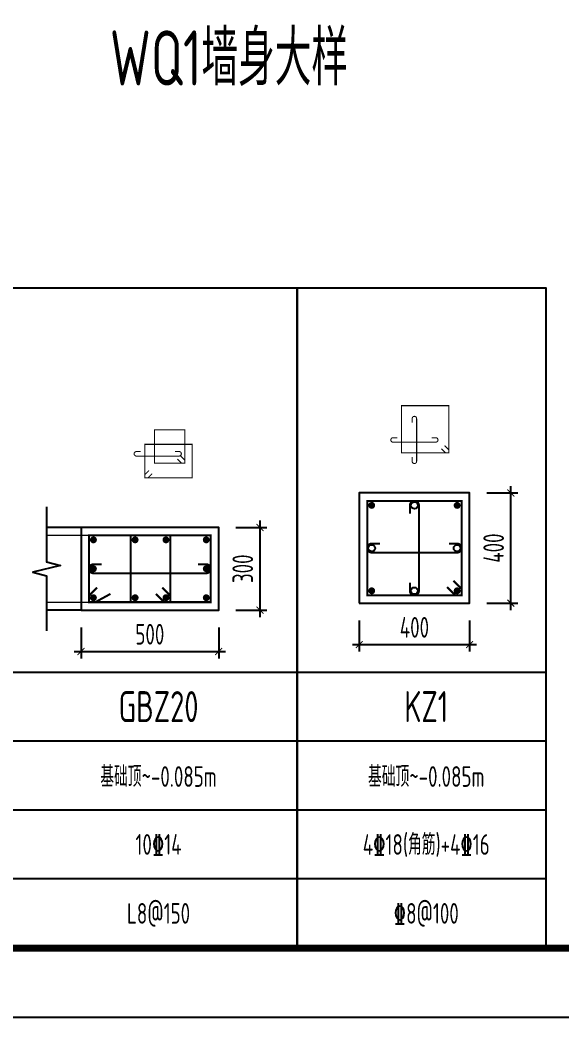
# Model space of a CAD drawing. Extents: x -668857 to 143095, y -247466 to 228182.
# Drawn here: x -273682 to -265814, y 166782 to 181255 of the extents above; entities that cross this region are included whole.
import ezdxf
from ezdxf.enums import TextEntityAlignment as Align

# ---------------------------------------------------------------- set-up
doc = ezdxf.new("R2010")
doc.units = 0
doc.header["$LTSCALE"] = 1000
doc.layers.get('0').update_dxf_attribs({"linetype": 'CONTINUOUS'})
doc.layers.get('DEFPOINTS').update_dxf_attribs({"linetype": 'CONTINUOUS'})
for name, color, linetype in [('-TK', 7, 'CONTINUOUS'), ('COLU_DE_DIM', 3, 'CONTINUOUS'), ('COLU_DE_TH', 7, 'CONTINUOUS'), ('DIM_SYMB', 3, 'CONTINUOUS'), ('LINK', 6, 'CONTINUOUS'), ('LINK-INDEX', 6, 'CONTINUOUS'), ('REIN', 6, 'CONTINUOUS'), ('S-B板配筋号', 7, 'CONTINUOUS'), ('TAB', 7, 'CONTINUOUS'), ('TAB_TEXT', 7, 'CONTINUOUS'), ('THIN', 7, 'CONTINUOUS')]:
    doc.layers.add(name, color=color, linetype=linetype)
doc.styles.add('TSSD_DIMENSION', font='Tssdeng.shx', dxfattribs={"width": 0.7, "bigfont": 'tssdchn.shx'})
doc.styles.add('TSSD_REIN', font='tssdeng.shx', dxfattribs={"width": 0.7, "height": 300, "bigfont": 'tssdchn.shx'})
doc.dimstyles.new('TSSD_25_100', dxfattribs={"dimtxt": 300, "dimasz": 100, "dimexe": 100, "dimexo": 250, "dimgap": 100, "dimtad": 1, "dimdec": 0, "dimlfac": 0.25, "dimzin": 0, "dimdsep": 46, "dimtxsty": 'TSSD_DIMENSION', "dimblk": 'ARCHTICK', "dimcen": 0, "dimdle": 100, "dimclrt": 7, "dimadec": 0, "dimazin": 0, "dimtfac": 1, "dimtdec": 0, "dimtix": 1, "dimtmove": 2, "dimatfit": 3, "dimldrblk": 'ARCHTICK', "dimfxl": 0, "dimtolj": 1, "dimtzin": 0, "dimarcsym": 0})

# ---------------------------------------------------------------- blocks, each defined once
blk = doc.blocks.new('A1')
blk.add_lwpolyline([(0, 59400), (0, 0), (84100, 0), (84100, 59400)], close=True)
at = {"const_width": 100}
blk.add_lwpolyline([(2500, 58400), (2500, 1000), (83100, 1000), (83100, 58400)], close=True, dxfattribs=at)
blk = doc.blocks.new('_ArchTick')
at = {"color": 0, "linetype": 'ByBlock', "const_width": 0.15}
blk.add_lwpolyline([(-0.5, -0.5), (0.5, 0.5)], dxfattribs=at)
blk = doc.blocks.new('*D607')
at = {"layer": 'COLU_DE_DIM', "color": 0, "lineweight": -2}
for p, q in [((-268756.935874645, 172538.7929522943), (-268756.935874645, 172088.7929522943)), ((-267156.935874645, 172538.7929522943), (-267156.935874645, 172088.7929522943)), ((-268856.935874645, 172188.7929522943), (-267056.935874645, 172188.7929522943))]:
    blk.add_line(p, q, dxfattribs=at)
at = {"layer": 'DEFPOINTS', "color": 0}
for p in [(-268756.935874645, 172788.7929522943), (-267156.935874645, 172788.7929522943), (-267156.935874645, 172188.7929522943)]:
    blk.add_point(p, dxfattribs=at)
at = {"layer": 'COLU_DE_DIM', "color": 0, "lineweight": -2, "xscale": 100, "yscale": 100, "zscale": 100, "rotation": 180}
blk.add_blockref('_ArchTick', (-268756.935874645, 172188.7929522943), dxfattribs=at)
at = {"layer": 'COLU_DE_DIM', "color": 0, "lineweight": -2, "xscale": 100, "yscale": 100, "zscale": 100}
blk.add_blockref('_ArchTick', (-267156.935874645, 172188.7929522943), dxfattribs=at)
at = {"layer": 'COLU_DE_DIM', "color": 7, "insert": (-267956.935874645, 172438.7929522943), "char_height": 300, "attachment_point": 5, "style": 'TSSD_DIMENSION'}
blk.add_mtext('\\A1;400', dxfattribs=at)
blk = doc.blocks.new('*D608')
at = {"layer": 'COLU_DE_DIM', "color": 0, "lineweight": -2}
for p, q in [((-266556.935874645, 172688.7929522943), (-266556.935874645, 174488.7929522943)), ((-266906.935874645, 174388.7929522943), (-266456.935874645, 174388.7929522943)), ((-266906.935874645, 172788.7929522943), (-266456.935874645, 172788.7929522943))]:
    blk.add_line(p, q, dxfattribs=at)
at = {"layer": 'DEFPOINTS', "color": 0}
for p in [(-267156.935874645, 174388.7929522943), (-266556.935874645, 174388.7929522943), (-267156.935874645, 172788.7929522943)]:
    blk.add_point(p, dxfattribs=at)
at = {"layer": 'COLU_DE_DIM', "color": 0, "lineweight": -2, "xscale": 100, "yscale": 100, "zscale": 100}
for p, rotation in [((-266556.935874645, 174388.7929522943), 90), ((-266556.935874645, 172788.7929522943), 270)]:
    blk.add_blockref('_ArchTick', p, dxfattribs=dict(at, rotation=rotation))
at = {"layer": 'COLU_DE_DIM', "color": 7, "insert": (-266806.9358746451, 173588.7929522943), "char_height": 300, "attachment_point": 5, "rotation": 90, "style": 'TSSD_DIMENSION'}
blk.add_mtext('\\A1;400', dxfattribs=at)
blk = doc.blocks.new('20210729.23145802')
at = {"layer": 'DIM_SYMB', "color": 7, "style": 'TSSD_DIMENSION', "width": 0.7}
blk.add_text('WQ1墙身大样', height=800, dxfattribs=at).set_placement((-24846.76935792202, -181459.1817559344, -9.999999999999957e-09))
blk = doc.blocks.new('*D896')
at = {"layer": 'COLU_DE_DIM', "color": 0, "lineweight": -2}
for p, q in [((-272795.7280378171, 172438.7929522943), (-272795.7280378171, 171988.7929522943)), ((-270797.7280378171, 172438.7929522943), (-270797.7280378171, 171988.7929522943)), ((-272895.7280378171, 172088.7929522943), (-270697.7280378171, 172088.7929522943))]:
    blk.add_line(p, q, dxfattribs=at)
at = {"layer": 'DEFPOINTS', "color": 0}
for p in [(-272795.7280378171, 172688.7929522943), (-270797.7280378171, 172688.7929522943), (-270797.7280378171, 172088.7929522943)]:
    blk.add_point(p, dxfattribs=at)
at = {"layer": 'COLU_DE_DIM', "color": 0, "lineweight": -2, "xscale": 100, "yscale": 100, "zscale": 100, "rotation": 180}
blk.add_blockref('_ArchTick', (-272795.7280378171, 172088.7929522943), dxfattribs=at)
at = {"layer": 'COLU_DE_DIM', "color": 0, "lineweight": -2, "xscale": 100, "yscale": 100, "zscale": 100}
blk.add_blockref('_ArchTick', (-270797.7280378171, 172088.7929522943), dxfattribs=at)
at = {"layer": 'COLU_DE_DIM', "color": 7, "insert": (-271796.7280378171, 172338.7929522943), "char_height": 300, "attachment_point": 5, "style": 'TSSD_DIMENSION'}
blk.add_mtext('\\A1;500', dxfattribs=at)
blk = doc.blocks.new('*D897')
at = {"layer": 'COLU_DE_DIM', "color": 0, "lineweight": -2}
for p, q in [((-270197.7280378171, 172588.7929522943), (-270197.7280378171, 173988.7401289279)), ((-270547.7280378171, 173888.7401289279), (-270097.7280378171, 173888.7401289279)), ((-270547.7280378171, 172688.7929522943), (-270097.7280378171, 172688.7929522943))]:
    blk.add_line(p, q, dxfattribs=at)
at = {"layer": 'DEFPOINTS', "color": 0}
for p in [(-270797.7280378171, 173888.7401289279), (-270197.7280378171, 173888.7401289279), (-270797.7280378171, 172688.7929522943)]:
    blk.add_point(p, dxfattribs=at)
at = {"layer": 'COLU_DE_DIM', "color": 0, "lineweight": -2, "xscale": 100, "yscale": 100, "zscale": 100}
for p, rotation in [((-270197.7280378171, 173888.7401289279), 90), ((-270197.7280378171, 172688.7929522943), 270)]:
    blk.add_blockref('_ArchTick', p, dxfattribs=dict(at, rotation=rotation))
at = {"layer": 'COLU_DE_DIM', "color": 7, "insert": (-270447.7280378171, 173288.7665406111), "char_height": 300, "attachment_point": 5, "rotation": 90, "style": 'TSSD_DIMENSION'}
blk.add_mtext('\\A1;300', dxfattribs=at)

msp = doc.modelspace()

# ---------------------------------------------------------------- linework, layer by layer
at = {"layer": 'COLU_DE_TH'}
for points in [[(-268756.935874645, 172788.7929522943), (-267156.935874645, 172788.7929522943), (-267156.935874645, 174388.7929522943), (-268756.935874645, 174388.7929522943), (-268756.935874645, 172788.7929522943)], [(-272795.7280378171, 173888.7401289279), (-272795.7280378171, 172688.7929522943), (-270797.7280378171, 172688.7929522943), (-270797.7280378171, 173888.7401289276), (-272795.7280378171, 173888.7401289279)]]:
    msp.add_lwpolyline(points, close=True, dxfattribs=at)
at = {"layer": 'LINK', "const_width": 30}
for points in [[(-267391.9358746451, 173115.7168338484), (-267271.935874645, 172995.7168338486), (-267271.935874645, 172903.7929522943), (-268641.935874645, 172903.7929522943), (-268641.935874645, 174273.7929522943), (-267271.935874645, 174273.7929522943), (-267271.935874645, 172903.7929522943), (-267363.8597561988, 172903.7929522943), (-267483.8597561991, 173023.7929522941)], [(-272368.804156263, 172923.7929522942), (-272588.804156263, 172803.7929522943), (-272680.7280378171, 172803.7929522943), (-272680.7280378171, 173773.7401289279), (-270912.7280378171, 173773.7401289277), (-270912.7280378171, 172803.7929522943), (-272680.7280378171, 172803.7929522943), (-272680.7280378171, 172895.7168338486), (-272560.7280378171, 173015.7168338485)], [(-271617.4738684058, 173015.6114449692), (-271497.4743177382, 172895.6109956385), (-271497.4743177247, 172803.6867698669), (-272075.4743177613, 172803.6933601842), (-272075.4743178316, 173773.740128878), (-271497.4743178656, 173773.7401288142), (-271497.4743177247, 172803.6867698669), (-271589.3985434944, 172803.6874582872), (-271709.398094162, 172923.6879076178)]]:
    msp.add_lwpolyline(points, dxfattribs=at)
for points in [[(-268021.935874645, 173088.7929522943), (-268021.935874645, 172968.7929522943, 1), (-267891.935874645, 172968.7929522943), (-267891.935874645, 174208.7929522943, 1), (-268021.935874645, 174208.7929522943), (-268021.935874645, 174088.7929522943)], [(-268456.935874645, 173653.7929522943), (-268576.935874645, 173653.7929522943, 1), (-268576.935874645, 173523.7929522943), (-267336.935874645, 173523.7929522943, 1), (-267336.935874645, 173653.7929522943), (-267456.935874645, 173653.7929522943)], [(-272495.7280378171, 173353.766540611), (-272615.7280378171, 173353.766540611, 1), (-272615.7280378171, 173223.766540611), (-270977.7280378171, 173223.766540611, 1), (-270977.7280378171, 173353.766540611), (-271097.7280378171, 173353.766540611)]]:
    msp.add_lwpolyline(points, format="xyb", dxfattribs=at)
at = {"layer": 'LINK-INDEX', "const_width": 15.00000095367432}
for points in [[(-267519.4358746455, 175077.3938569988), (-267459.435874645, 175017.3938569992), (-267459.435874645, 174971.4319162216), (-268144.435874645, 174971.4319162216), (-268144.435874645, 175656.4319162216), (-267459.435874645, 175656.4319162216), (-267459.435874645, 174971.4319162216), (-267505.3978154219, 174971.4319162215), (-267565.3978154225, 175031.431916221)], [(-271349.5887969856, 174925.9874834206), (-271289.5890216493, 174865.9872587577), (-271289.5890216428, 174820.0251458706), (-271729.589021661, 174820.0284410294), (-271729.5890216962, 175305.0518253762), (-271289.5890217131, 175305.0518253442), (-271289.5890216428, 174820.0251458706), (-271335.551134525, 174820.0254900809), (-271395.5509098611, 174880.0257147439)], [(-271763.5096074768, 174670.0679490864), (-271823.5096074764, 174610.0679490862), (-271869.471548254, 174610.0679490862), (-271869.471548254, 175095.0415374029), (-271184.471548254, 175095.0415374029), (-271184.471548254, 174610.0679490862), (-271869.471548254, 174610.0679490862), (-271869.471548254, 174656.0298898632), (-271809.4715482543, 174716.0298898636)]]:
    msp.add_lwpolyline(points, dxfattribs=at)
for points in [[(-267989.435874645, 174908.9319162216), (-267989.435874645, 174848.9319162216, 1), (-267924.435874645, 174848.9319162216), (-267924.435874645, 175468.9319162216, 1), (-267989.435874645, 175468.9319162216), (-267989.435874645, 175408.9319162216)], [(-268206.935874645, 175191.4319162216), (-268266.935874645, 175191.4319162216, 1), (-268266.935874645, 175126.4319162216), (-267646.935874645, 175126.4319162216, 1), (-267646.935874645, 175191.4319162216), (-267706.935874645, 175191.4319162216)], [(-271931.971548254, 174990.0481403237), (-271991.971548254, 174990.0481403237, 1), (-271991.971548254, 174925.0481403237), (-271371.971548254, 174925.0481403237, 1), (-271371.971548254, 174990.0481403237), (-271431.971548254, 174990.0481403237)]]:
    msp.add_lwpolyline(points, format="xyb", dxfattribs=at)
at = {"layer": 'LINK-INDEX', "color": 1, "const_width": 20}
for points in [[(-272580.7280378171, 173773.7401289279), (-273295.7280378171, 173773.7401289279)], [(-272580.7280378171, 172803.7929522943), (-273295.7280378171, 172803.7929522943)]]:
    msp.add_lwpolyline(points, dxfattribs=at)
at = {"layer": 'REIN', "const_width": 50}
for points in [[(-268601.935874645, 174208.7929522943, 1), (-268551.935874645, 174208.7929522943, 1), (-268601.935874645, 174208.7929522943)], [(-267361.935874645, 174208.7929522943, 1), (-267311.935874645, 174208.7929522943, 1), (-267361.935874645, 174208.7929522943)], [(-272640.7280378171, 173708.7401289279, 1), (-272590.7280378171, 173708.7401289279, 1), (-272640.7280378171, 173708.7401289279)], [(-272035.4743177613, 173708.6405368177, 1), (-271985.4743177613, 173708.6405368177, 1), (-272035.4743177613, 173708.6405368177)], [(-271587.4743178656, 173708.7401288142, 1), (-271537.4743178656, 173708.7401288142, 1), (-271587.4743178656, 173708.7401288142)], [(-271002.7280378171, 173708.7401289277, 1), (-270952.7280378171, 173708.7401289277, 1), (-271002.7280378171, 173708.7401289277)], [(-272640.7280378476, 173288.8661327212, 1), (-272590.7280378476, 173288.8661327212, 1), (-272640.7280378476, 173288.8661327212)], [(-271002.7280378474, 173288.8661327212, 1), (-270952.7280378474, 173288.8661327212, 1), (-271002.7280378474, 173288.8661327212)], [(-268601.935874645, 172968.7929522943, 1), (-268551.935874645, 172968.7929522943, 1), (-268601.935874645, 172968.7929522943)], [(-267361.935874645, 172968.7929522943, 1), (-267311.935874645, 172968.7929522943, 1), (-267361.935874645, 172968.7929522943)], [(-272640.7280378171, 172868.7929522943, 1), (-272590.7280378171, 172868.7929522943, 1), (-272640.7280378171, 172868.7929522943)], [(-272035.4743177613, 172868.6933601842, 1), (-271985.4743177613, 172868.6933601842, 1), (-272035.4743177613, 172868.6933601842)], [(-271587.4743178656, 172868.7929521808, 1), (-271537.4743178656, 172868.7929521808, 1), (-271587.4743178656, 172868.7929521808)], [(-271002.7280378171, 172868.7929522943, 1), (-270952.7280378171, 172868.7929522943, 1), (-271002.7280378171, 172868.7929522943)]]:
    msp.add_lwpolyline(points, format="xyb", close=True, dxfattribs=at)
at = {"layer": 'REIN'}
for centre in [(-267956.935874645, 174208.7929522943), (-268576.935874645, 173588.7929522943), (-267336.935874645, 173588.7929522943), (-267956.935874645, 172968.7929522943)]:
    msp.add_circle(centre, 50, dxfattribs=at)
at = {"layer": 'TAB'}
for points in [[(-273868.1374196586, 177366.7201851771), (-269656.935874645, 177366.7201851771), (-269656.935874645, 167788.7929522943), (-273868.1374196586, 167788.7929522943), (-273868.1374196586, 177366.7201851771), (-273868.1374196586, 171788.7929522943), (-269656.935874645, 171788.7929522943), (-269656.935874645, 170788.7929522943), (-273868.1374196586, 170788.7929522943), (-273868.1374196586, 169788.7929522943), (-269656.935874645, 169788.7929522943), (-269656.935874645, 168788.7929522943), (-273868.1374196586, 168788.7929522943)], [(-269656.935874645, 177366.7201851771), (-266048.8109524794, 177366.7201851771), (-266048.8109524794, 167788.7929522943), (-269656.935874645, 167788.7929522943), (-269656.935874645, 177366.7201851771), (-269656.935874645, 171788.7929522943), (-266048.8109524794, 171788.7929522943), (-266048.8109524794, 170788.7929522943), (-269656.935874645, 170788.7929522943), (-269656.935874645, 169788.7929522943), (-266048.8109524794, 169788.7929522943), (-266048.8109524794, 168788.7929522943), (-269656.935874645, 168788.7929522943)]]:
    msp.add_lwpolyline(points, dxfattribs=at)
at = {"layer": 'THIN'}
for p, q in [((-272795.7280378171, 173888.7401289279), (-273295.7280378171, 173888.7401289279)), ((-272795.7280378171, 172688.7929522943), (-273295.7280378171, 172688.7929522943))]:
    msp.add_line(p, q, dxfattribs=at)
msp.add_lwpolyline([(-273295.7280378171, 174188.7401289279), (-273295.7280378171, 173388.766540611), (-273095.7280378171, 173338.766540611), (-273495.7280378171, 173238.766540611), (-273295.7280378171, 173188.766540611), (-273295.7280378171, 172388.7929522943)], dxfattribs=at)

# ---------------------------------------------------------------- block references
at = {"layer": '-TK'}
msp.add_blockref('A1', (-341718.5189320308, 166782.2848685551), dxfattribs=at)
at = {"layer": 'S-B板配筋号'}
msp.add_blockref('20210729.23145802', (-247530.4824069169, 361762.6723936494), dxfattribs=at)

# ---------------------------------------------------------------- texts
at = {"layer": 'TAB_TEXT', "color": 7, "style": 'TSSD_REIN', "width": 0.7}
for s, height, p in [('GBZ20', 450, (-271670.5950697184, 171288.7929522943)), ('基础顶~-0.085m', 300, (-271670.5950697184, 170288.7929522943)), ('L8@150', 300, (-271670.5950697184, 168288.7929522943))]:
    msp.add_text(s, height=height, dxfattribs=at).set_placement(p, align=Align.MIDDLE)
at = {"layer": 'TAB_TEXT', "style": 'TSSD_REIN', "width": 0.7}
for s, height, p in [('KZ1', 450, (-267785.0520086422, 171288.7929522943)), ('基础顶~-0.085m', 300, (-267785.0520086422, 170288.7929522943))]:
    msp.add_text(s, height=height, dxfattribs=at).set_placement(p, align=Align.MIDDLE)
at = {"layer": 'TAB_TEXT', "color": 1, "style": 'TSSD_REIN', "width": 0.7}
for s, p in [('10%%13214', (-271670.5950697184, 169288.7929522943)), ('4%%13218(角筋)+4%%13216', (-267785.0520086422, 169288.7929522943)), ('%%1328@100', (-267785.0520086422, 168288.7929522943))]:
    msp.add_text(s, height=300, dxfattribs=at).set_placement(p, align=Align.MIDDLE)

# ---------------------------------------------------------------- dimensions: what is measured, and where the dimension line sits
at = {"layer": 'COLU_DE_DIM'}
for base, p1, p2, picture, middle in [((-266556.935874645, 174388.7929522943), (-267156.935874645, 172788.7929522943), (-267156.935874645, 174388.7929522943), '*D608', (-266806.9358746451, 173588.7929522943)), ((-270197.7280378171, 173888.7401289279), (-270797.7280378171, 172688.7929522943), (-270797.7280378171, 173888.7401289279), '*D897', (-270447.7280378171, 173288.7665406111))]:
    dim = msp.add_linear_dim(base=base, p1=p1, p2=p2, angle=89.9999998932783, dimstyle='TSSD_25_100', dxfattribs=at)
    dim.commit()
    dim.dimension.update_dxf_attribs({"geometry": picture, "text_midpoint": middle})
for base, p1, p2, picture, middle in [((-270797.7280378171, 172088.7929522943), (-272795.7280378171, 172688.7929522943), (-270797.7280378171, 172688.7929522943), '*D896', (-271796.7280378171, 172338.7929522943)), ((-267156.935874645, 172188.7929522943), (-268756.935874645, 172788.7929522943), (-267156.935874645, 172788.7929522943), '*D607', (-267956.935874645, 172438.7929522943))]:
    dim = msp.add_linear_dim(base=base, p1=p1, p2=p2, dimstyle='TSSD_25_100', dxfattribs=at)
    dim.commit()
    dim.dimension.update_dxf_attribs({"geometry": picture, "text_midpoint": middle})

doc.saveas('drawing.dxf')
